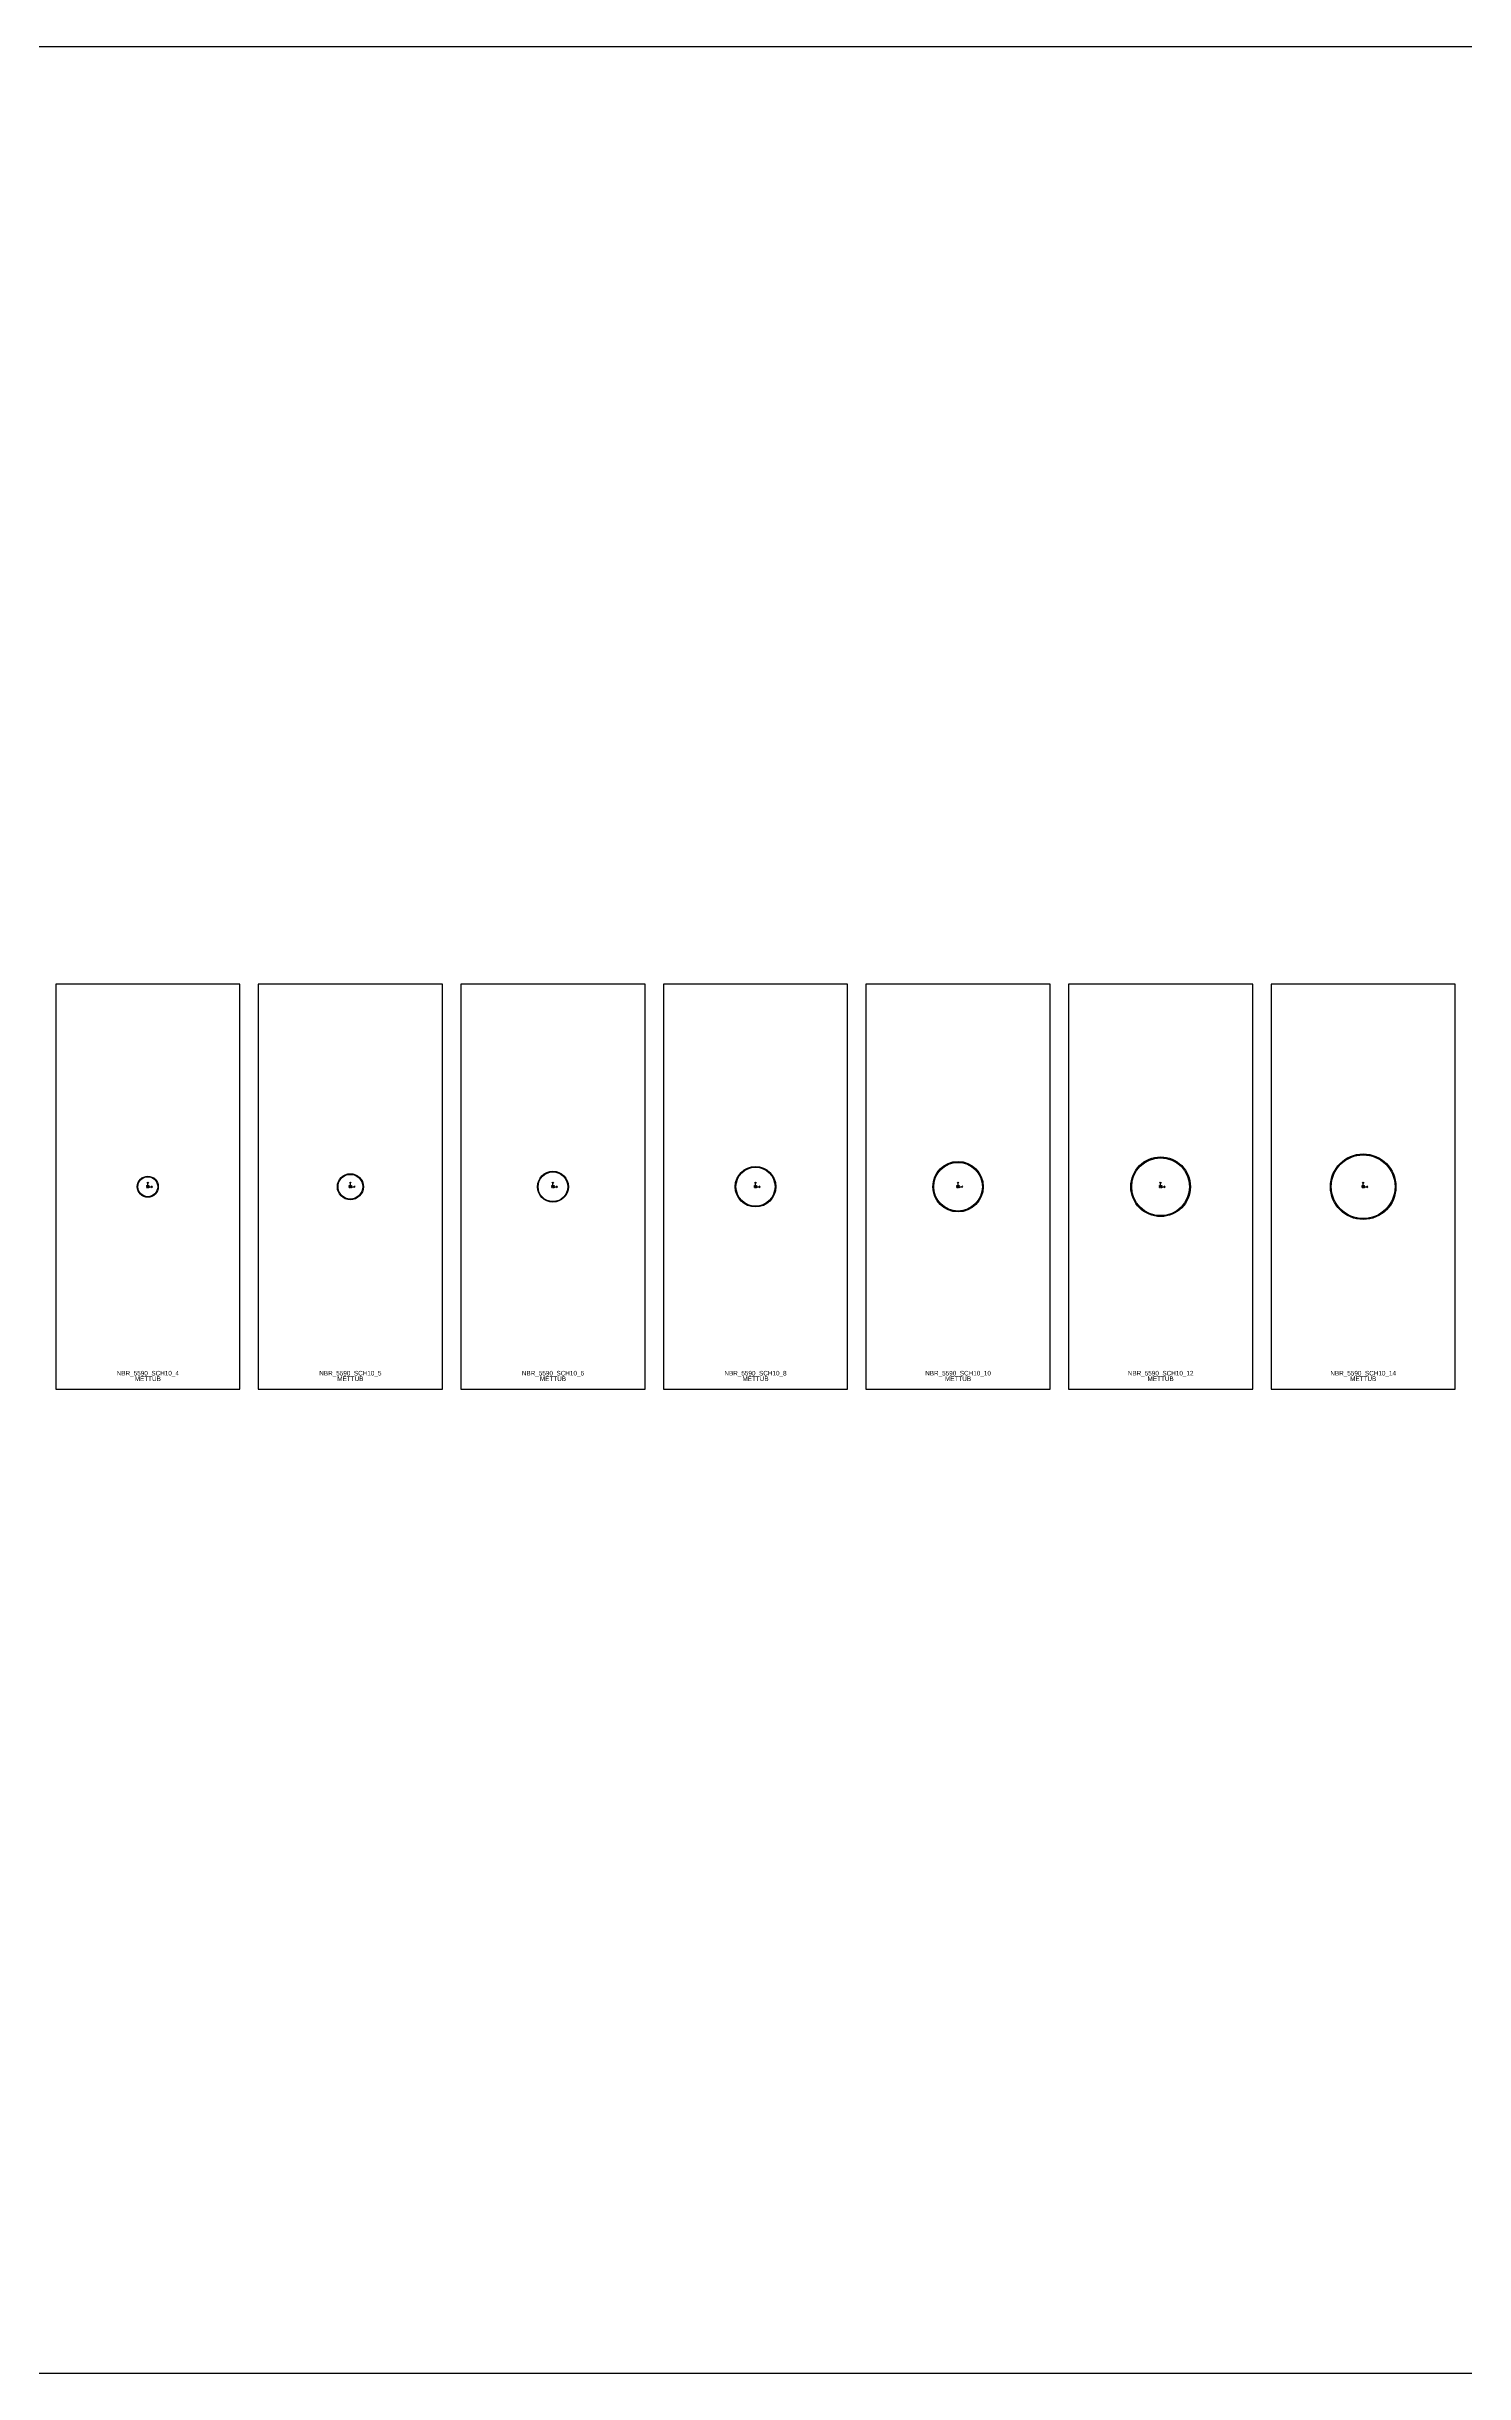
# Model space of a CAD drawing. Header units: millimetres. Extents: x -3707 to 123136, y -6444 to 6191.
# Drawn here: x 35750 to 43450, y -6444 to 6191 of the extents above; entities that cross this region are included whole.
import ezdxf
from ezdxf.enums import TextEntityAlignment as Align

# ---------------------------------------------------------------- set-up
doc = ezdxf.new("R2010")
doc.units = ezdxf.units.MM
for name, color, linetype in [('Hype_CoordinateSys', 6, 'Continuous'), ('Hype_ExactOuterSection', 8, 'Continuous'), ('Hype_Frame', 10, 'Continuous'), ('Hype_InnerSection', 2, 'Continuous'), ('Hype_OuterSection', 72, 'Continuous'), ('Hype_RefAxis', 1, 'Continuous'), ('Hype_SectionName', 41, 'Continuous'), ('Hype_TypeName', 45, 'Continuous')]:
    doc.layers.add(name, color=color, linetype=linetype)

# ---------------------------------------------------------------- blocks, each defined once
blk = doc.blocks.new('HYPE_COORDINATESYS')
at = {"layer": 'Hype_CoordinateSys', "linetype": 'Continuous'}
for p, q in [((-0.2, 0.8), (0, 1)), ((0, 0), (0, 1)), ((0.2, 0.8), (0, 1)), ((0, 0), (1, 0)), ((0.8, 0.2), (1, 0)), ((0.8, -0.2), (1, 0))]:
    blk.add_line(p, q, dxfattribs=at)
blk = doc.blocks.new('HYPE_REFAXIS4')
at = {"layer": 'Hype_ExactOuterSection'}
h = blk.add_hatch(color=4, dxfattribs=at)
edge = h.paths.add_edge_path(flags=0)
edge.add_arc((0, 0), 0.25, 0, 360)
at = {"layer": 'Hype_RefAxis', "color": 4, "linetype": 'Continuous'}
for centre in [(-1, 1), (-1, 0), (0, 1), (0, 0), (1, 1), (1, 0), (-1, -1), (0, -1), (1, -1)]:
    blk.add_circle(centre, 0.25, dxfattribs=at)
at = {"color": 4, "linetype": 'Continuous'}
blk.add_text('Middle Middle', height=0.125, dxfattribs=at).set_placement((2, 0))

msp = doc.modelspace()

# ---------------------------------------------------------------- linework, layer by layer
msp.add_lwpolyline([(-3707, 6191), (123136, 6191), (123136, -6444), (-3707, -6444)], close=True)
at = {"layer": 'Hype_ExactOuterSection'}
for centre, radius in [((40700, 0), 137), ((41800, 0), 162), ((42900, 0), 178), ((36300, 0), 57.1), ((37400, 0), 70.7), ((38500, 0), 84.1), ((39600, 0), 110)]:
    msp.add_circle(centre, radius, dxfattribs=at)
at = {"layer": 'Hype_Frame'}
for points in [[(36800, 1100), (35800, 1100), (35800, -1100), (36800, -1100)], [(37900, 1100), (36900, 1100), (36900, -1100), (37900, -1100)], [(39000, 1100), (38000, 1100), (38000, -1100), (39000, -1100)], [(40100, 1100), (39100, 1100), (39100, -1100), (40100, -1100)], [(41200, 1100), (40200, 1100), (40200, -1100), (41200, -1100)], [(42300, 1100), (41300, 1100), (41300, -1100), (42300, -1100)], [(43400, 1100), (42400, 1100), (42400, -1100), (43400, -1100)]]:
    msp.add_lwpolyline(points, close=True, dxfattribs=at)
at = {"layer": 'Hype_InnerSection'}
for centre, radius in [((40700, 0), 132), ((41800, 0), 157), ((42900, 0), 173), ((36300, 0), 54.1), ((37400, 0), 67.2), ((38500, 0), 80.7), ((39600, 0), 106)]:
    msp.add_circle(centre, radius, dxfattribs=at)
at = {"layer": 'Hype_OuterSection'}
for centre, radius in [((40700, 0), 137), ((41800, 0), 162), ((42900, 0), 178), ((36300, 0), 57.1), ((37400, 0), 70.7), ((38500, 0), 84.1), ((39600, 0), 110)]:
    msp.add_circle(centre, radius, dxfattribs=at)

# ---------------------------------------------------------------- block references
at = {"layer": 'Hype_InnerSection', "xscale": 25, "yscale": 25, "zscale": 25}
for p in [(36300, 0), (37400, 0), (38500, 0), (39600, 0), (40700, 0), (41800, 0), (42900, 0)]:
    msp.add_blockref('HYPE_COORDINATESYS', p, dxfattribs=at)
at = {"layer": 'Hype_RefAxis', "xscale": 5, "yscale": 5, "zscale": 5}
for p in [(36300, 0), (37400, 0), (38500, 0), (39600, 0), (40700, 0), (41800, 0), (42900, 0)]:
    msp.add_blockref('HYPE_REFAXIS4', p, dxfattribs=at)

# ---------------------------------------------------------------- texts
at = {"layer": 'Hype_SectionName'}
for s, p in [('NBR_5590_SCH10_4', (36300, -1025)), ('NBR_5590_SCH10_5', (37400, -1025)), ('NBR_5590_SCH10_6', (38500, -1025)), ('NBR_5590_SCH10_8', (39600, -1025)), ('NBR_5590_SCH10_10', (40700, -1025)), ('NBR_5590_SCH10_12', (41800, -1025)), ('NBR_5590_SCH10_14', (42900, -1025))]:
    msp.add_text(s, height=25, dxfattribs=at).set_placement(p, align=Align.CENTER)
at = {"layer": 'Hype_TypeName'}
for p in [(36300, -1055), (37400, -1055), (38500, -1055), (39600, -1055), (40700, -1055), (41800, -1055), (42900, -1055)]:
    msp.add_text('METTUB', height=25, dxfattribs=at).set_placement(p, align=Align.CENTER)

doc.saveas('drawing.dxf')
